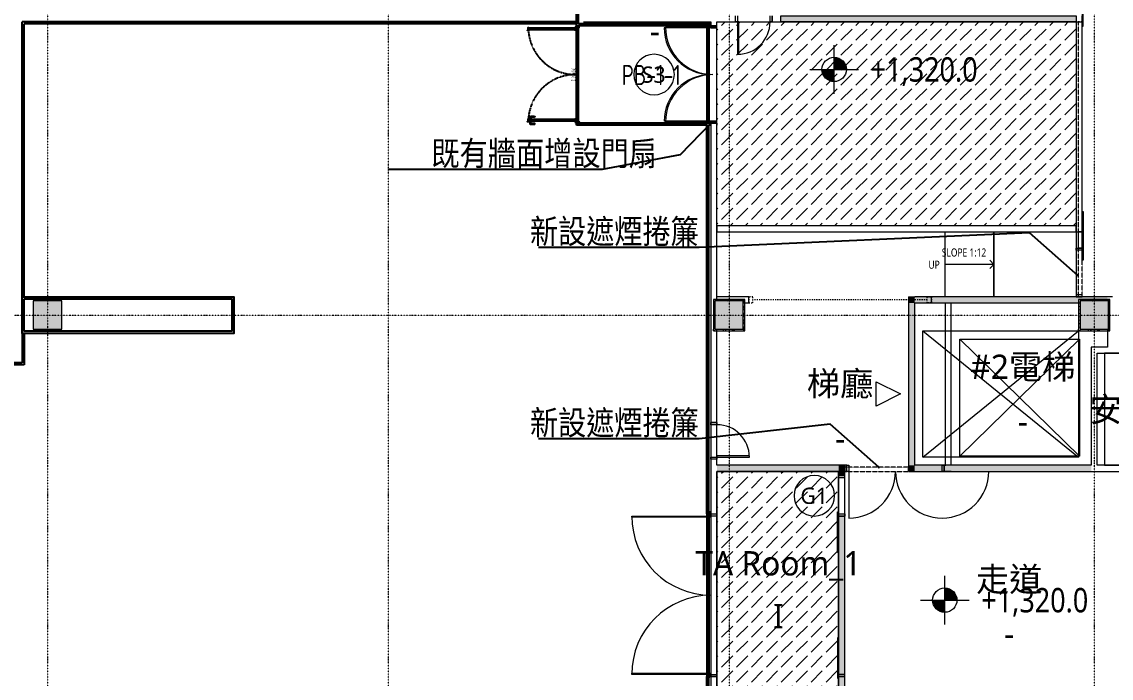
# Model space of a CAD drawing. Extents: x -32000 to 290600, y -29000 to 131250.
# Drawn here: x 226167 to 253018, y 21055 to 37225 of the extents above; entities that cross this region are included whole.
import ezdxf
from ezdxf.enums import TextEntityAlignment as Align

# ---------------------------------------------------------------- set-up
doc = ezdxf.new("R2010")
doc.units = 0
doc.header["$LTSCALE"] = 10
for name, pattern in [('H12PL3$0$JJP_三點線', [0.9, 0.3, -0.15, 0, -0.15, 0, -0.15, 0, -0.15]), ('H12PL3$0$TAI_虛線', [5.644, 2.822, -2.822]), ('XFDP30$0$HIDDEN', [0.3, 0.2, -0.1]), ('XFDP30$0$HIDDEN2', [0.1875, 0.125, -0.0625]), ('XFM7P30ICA$0$H12PL3$0$HIDDEN', [0.4, 0.3, -0.1]), ('XFM7P30ICA$0$H12PL3$0$JJP_三點線', [0.9, 0.3, -0.15, 0, -0.15, 0, -0.15, 0, -0.15]), ('XFM7P30ICA$0$XFDP30$0$HIDDEN', [0.3, 0.2, -0.1]), ('XFM7P30ICA$0$XFDP30$0$HIDDEN2', [0.1875, 0.125, -0.0625])]:
    doc.linetypes.add(name, pattern=pattern)
for name, color, linetype in [('H12PL3$0$A-OBJE-2D', 252, 'Continuous'), ('H12PL3$0$A-TEXT', 252, 'Continuous'), ('H12PL3$0$A-WALL-IN', 252, 'Continuous'), ('H12PL3$0$A-WALL-IN.200K', 252, 'Continuous'), ('H12PL3$0$A-ZONE', 252, 'Continuous'), ('H12PL3$0$A-ZONE.200K', 252, 'Continuous'), ('H12PL3$0$Door', 252, 'Continuous'), ('H12PL3$0$Hattch', 252, 'Continuous'), ('H12PL3$0$S-COL', 252, 'Continuous'), ('H12PL3$0$S-GRID', 252, 'Continuous'), ('H12PL3$0$S-SLAB-SHOW', 252, 'Continuous'), ('XFDP30$0$A-CR-TXT', 2, 'Continuous'), ('XFDP30$0$A-Door (8K)', 2, 'Continuous'), ('XFDP30$0$A-W-P1S (8K)', 2, 'Continuous'), ('XFDP30$0$A-W-P2D (50K)', 2, 'Continuous'), ('XFDP30$0$A-W-P2D (8K)', 2, 'Continuous'), ('XFDP30$0$A-W-P2D (8K於 50K時拆除)', 2, 'Continuous'), ('XFM7P30ICA$0$H12PL3$0$A-OBJE-2D', 252, 'Continuous'), ('XFM7P30ICA$0$H12PL3$0$A-TEXT-修改說明', 252, 'Continuous'), ('XFM7P30ICA$0$H12PL3$0$A-WALL-IN', 252, 'Continuous'), ('XFM7P30ICA$0$H12PL3$0$D label', 252, 'Continuous'), ('XFM7P30ICA$0$H12PL3$0$Door', 252, 'Continuous'), ('XFM7P30ICA$0$H12PL3$0$Hattch', 252, 'Continuous'), ('XFM7P30ICA$0$H12PL3$0$S-COL', 252, 'Continuous'), ('XFM7P30ICA$0$H12PL3$0$S-GRID', 252, 'Continuous'), ('XFM7P30ICA$0$H12PL3$0$S-SLAB-SHOW', 252, 'Continuous'), ('XFM7P30ICA$0$XFDP30$0$A-CR-TXT', 2, 'Continuous'), ('XFM7P30ICA$0$XFDP30$0$A-Door (8K)', 2, 'Continuous'), ('XFM7P30ICA$0$XFDP30$0$A-W-P1S (8K)', 2, 'Continuous'), ('XFM7P30ICA$0$XFDP30$0$A-W-P2D (8K)', 2, 'Continuous')]:
    doc.layers.add(name, color=color, linetype=linetype)
doc.styles.add('H12PL3$0$Standard', font='', dxfattribs={"width": 0.8})
doc.styles.add('XFDP30$0$AA-TXT', font='isocp.shx', dxfattribs={"width": 0.8, "bigfont": 'china.shx'})
doc.styles.add('XFM7P30ICA$0$H12PL3$0$dim-txt', font='isocp.shx', dxfattribs={"width": 0.7, "bigfont": 'chineset.shx'})
doc.styles.add('XFM7P30ICA$0$H12PL3$0$Standard', font='isocp.shx', dxfattribs={"bigfont": 'chineset.shx'})
doc.styles.add('XFM7P30ICA$0$XFDP30$0$AA-TXT', font='isocp.shx', dxfattribs={"width": 0.8, "bigfont": 'china.shx'})
doc.styles.get('H12PL3$0$Standard').set_extended_font_data('Microsoft JhengHei')
doc.dimstyles.new('XFM7P30ICA$0$H12PL3$0$ARCH-dim-200MM', dxfattribs={"dimscale": 200, "dimtxt": 0.3, "dimasz": 0.1, "dimexe": 0.1, "dimexo": 0.1, "dimgap": 0.05, "dimtad": 1, "dimdec": 0, "dimlfac": 10, "dimrnd": 0.5, "dimdsep": 46, "dimtxsty": 'XFM7P30ICA$0$H12PL3$0$dim-txt', "dimblk": 'XFM7P30ICA$0$H12PL3$0$_Dot', "dimcen": 2, "dimclrd": 256, "dimclre": 256, "dimclrt": 256, "dimadec": 0, "dimazin": 0, "dimtfac": 1, "dimtix": 1, "dimtmove": 2, "dimatfit": 3, "dimldrblk": 'XFM7P30ICA$0$H12PL3$0$_OBLIQUE', "dimfxl": 1, "dimtvp": 1, "dimtolj": 1, "dimarcsym": 0})
pattern_1 = [(45, (0, 0), (-367.6955, 367.6955), [390, -130]), (45, (1e-13, 367.7), (-367.6955, 367.6955), [390, -130])]

# ---------------------------------------------------------------- blocks, each defined once
blk = doc.blocks.new('XFDP30$0$Door-D240')
for p, q in [((10, 119), (10.8, 119)), ((10, 114.1), (10, 119)), ((10.8, 114.1), (10, 114.1)), ((10.8, 119), (10.8, 114.1)), ((10.8, 117.7), (14.8, 117.7)), ((14.8, 115.5), (10.8, 115.5)), ((14.8, 117.7), (16.2, 117.6))]:
    blk.add_line(p, q)
for points in [[(4.2, 117.7), (0.2, 117.7), (-1.2, 117.6, 0.327495), (-2, 116.9, 0.089847), (-2.2, 106.2, 1.144881), (-0.3, 106.6, -0.137079), (-0.3, 114.9, -0.349357), (0.2, 115.5), (4.2, 115.5)], [(4.1, 121.6), (4.1, 123.4), (4.1, 121.6), (10.7, 121.6), (10.7, 121.5), (10.3, 121.5), (10.3, 120.4, -0.414214), (10.2, 120.3), (10, 120.3), (10, 120.4), (10.1, 120.4), (10.1, 121.4), (10, 121.4), (10, 5.5), (10.1, 5.5), (10.1, 6.5), (10, 6.5), (10, 6.6), (10.2, 6.6, -0.414214), (10.3, 6.5), (10.3, 5.4, -0.414214), (10.2, 5.3), (4.8, 5.3, -0.414214), (4.7, 5.4), (4.7, 6.5, -0.414214), (4.8, 6.6), (5, 6.6), (5, 6.5), (4.9, 6.5), (4.9, 5.5), (5, 5.5), (5, 121.4), (4.9, 121.4), (4.9, 120.4), (5, 120.4), (5, 120.3), (4.8, 120.3, -0.414214), (4.7, 120.4), (4.7, 121.4), (3.9, 121.4, -0.414214), (3.9, 121.4), (3.9, 123.6, -0.414214), (3.9, 123.7), (4.7, 123.7), (4.7, 123.4), (4.1, 123.4)], [(229.1, 121.6), (229.1, 123.4), (229.1, 121.6), (235.7, 121.6), (235.7, 121.5), (235.3, 121.5), (235.3, 120.4, -0.414214), (235.2, 120.3), (235, 120.3), (235, 120.4), (235.1, 120.4), (235.1, 121.4), (235, 121.4), (235, 5.5), (235.1, 5.5), (235.1, 6.5), (235, 6.5), (235, 6.6), (235.2, 6.6, -0.414214), (235.3, 6.5), (235.3, 5.4, -0.414214), (235.2, 5.3), (229.8, 5.3, -0.414214), (229.7, 5.4), (229.7, 6.5, -0.414214), (229.8, 6.6), (230, 6.6), (230, 6.5), (229.9, 6.5), (229.9, 5.5), (230, 5.5), (230, 121.4), (229.9, 121.4), (229.9, 120.4), (230, 120.4), (230, 120.3), (229.8, 120.3, -0.414214), (229.7, 120.4), (229.7, 121.4), (228.9, 121.4, -0.414214), (228.9, 121.4), (228.9, 123.6, -0.414214), (228.9, 123.7), (229.7, 123.7), (229.7, 123.4), (229.1, 123.4)], [(4.7, -2.1, 0.306748), (4.5, -1.7), (4.1, -1.7, 0.306748), (3.9, -2.1), (4, -2.1, -0.414214), (4.1, -2.2), (4.1, -2.2), (4, -2.2), (4, -2.9), (4.6, -2.9), (4.6, -2.2), (4.5, -2.2), (4.5, -2.2, -0.414214), (4.6, -2.1), (4.7, -2.1), (4.8, -2.1, -0.414214), (5, -2.3), (5, -2.9, -0.320245), (4.7, -3.4), (3, -4), (0.6, -4, -0.414214), (0, -3.4), (0, 3.4, -0.414214), (0.6, 4), (3, 4), (3, 0), (3, -1.4, 0.414214), (3.7, -2.1), (3.9, -2.1)], [(235.3, -2.1, -0.306748), (235.5, -1.7), (235.9, -1.7, -0.306748), (236.1, -2.1), (236, -2.1, 0.414214), (235.9, -2.2), (235.9, -2.2), (236, -2.2), (236, -2.9), (235.4, -2.9), (235.4, -2.2), (235.5, -2.2), (235.5, -2.2, 0.414214), (235.4, -2.1), (235.3, -2.1), (235.2, -2.1, 0.414214), (235, -2.3), (235, -2.9, 0.320245), (235.3, -3.4), (237, -4), (239.4, -4, 0.414214), (240, -3.4), (240, 3.4, 0.414214), (239.4, 4), (237, 4), (237, 0), (237, -1.4, -0.414214), (236.3, -2.1), (236.1, -2.1)]]:
    blk.add_lwpolyline(points, format="xyb")
blk.add_lwpolyline([(5, 114.1), (5, 119), (4.2, 119), (4.2, 114.1)], close=True)
at = {"ltscale": 500}
for points in [[(3.3, 0.1), (3.3, 4.6), (3, 4.6), (3, 0.1)], [(8.5, 5.3), (4, 5.3), (4, 5.5), (8.5, 5.5)], [(231.5, 5.3), (236, 5.3), (236, 5.5), (231.5, 5.5)], [(236.7, 0.1), (236.7, 4.6), (237, 4.6), (237, 0.1)]]:
    blk.add_lwpolyline(points, close=True, dxfattribs=at)
at = {"linetype": 'XFDP30$0$HIDDEN', "ltscale": 0.1}
for centre, start, end in [((3.5, 5.1), 0, 85.9993), ((236.5, 5.1), 94.0007, 180)]:
    blk.add_arc(centre, 116.5, start, end, dxfattribs=at)
at = {"extrusion": (0, 0, -1)}
for centre, major_axis, start_param, end_param in [((14.7, 114.9), (0.417, 0.417), -0.669314, 0.675093), ((0.4, 110.8), (10.9, 10.9), 0.51383, 1.058752), ((16.1, 116.7), (-0.624, 0.624), 0.866962, 2.13291), ((-12.5, 110.9), (21.3, 21.3), 0.585307, 0.943734), ((16.2, 106.3), (0.707, 0.707), 0.872811, 4.284184)]:
    blk.add_ellipse(centre, major_axis=major_axis, ratio=1, start_param=start_param, end_param=end_param, dxfattribs=at)
at = {"ltscale": 500, "extrusion": (0, 0, -1)}
blk.add_ellipse((3.5, 5.1), major_axis=(0.495, 0.495), ratio=1, start_param=3.926991, end_param=10.210176, dxfattribs=at)
at = {"ltscale": 500}
blk.add_ellipse((236.5, 5.1), major_axis=(-0.495, 0.495), ratio=1, start_param=3.926991, end_param=10.210176, dxfattribs=at)
at = {"color": 9, "style": 'XFDP30$0$AA-TXT', "width": 0.45}
blk.add_attdef('240X240', text='', height=10, dxfattribs=at).set_placement((120, 10.1), align=Align.MIDDLE_CENTER)
blk = doc.blocks.new('XFDP30')
at = {"layer": 'XFDP30$0$A-W-P1S (8K)'}
for p, q in [((239840, 37125), (239840, 38400)), ((239890, 37175), (239890, 38400)), ((243150, 37125), (239840, 37125)), ((243150, 37175), (239890, 37175)), ((243051, 25100), (243051, 34725)), ((243150, 34725), (243051, 34725)), ((243101, 25100), (243101, 34675)), ((243150, 34675), (243101, 34675)), ((243150, 25100), (243051, 25100)), ((243150, 21100), (243051, 21100)), ((243051, 13125), (243051, 21100)), ((243101, 13125), (243101, 21100))]:
    blk.add_line(p, q, dxfattribs=at)
at = {"layer": 'XFDP30$0$A-W-P1S (8K)', "linetype": 'XFDP30$0$HIDDEN2'}
for p, q in [((243051, 37125), (243051, 34725)), ((243101, 37125), (243101, 34725)), ((243051, 25100), (243051, 21100)), ((243101, 25100), (243101, 21100))]:
    blk.add_line(p, q, dxfattribs=at)
at = {"layer": 'XFDP30$0$A-W-P1S (8K)'}
for points in [[(226175, 30450), (231390, 30450), (231390, 29550), (226175, 29550)], [(226225, 30400), (231340, 30400), (231340, 29600), (226225, 29600)]]:
    blk.add_lwpolyline(points, close=True, dxfattribs=at)
at = {"layer": 'XFDP30$0$A-W-P2D (50K)'}
for p, q in [((239841, 34675), (239841, 37125)), ((239891, 34725), (239891, 37125)), ((243051, 34675), (239841, 34675)), ((243051, 34725), (239891, 34725))]:
    blk.add_line(p, q, dxfattribs=at)
at = {"layer": 'XFDP30$0$A-W-P2D (8K)'}
for p, q in [((239841, 34675), (239841, 37125)), ((239891, 34725), (239891, 37125)), ((243051, 34675), (239841, 34675)), ((243051, 34725), (239891, 34725))]:
    blk.add_line(p, q, dxfattribs=at)
at = {"layer": 'XFDP30$0$A-W-P2D (8K於 50K時拆除)'}
for p, q in [((239840, 37225), (226175, 37225)), ((226175, 30450), (226175, 37225)), ((239840, 37175), (226225, 37175)), ((226225, 30450), (226225, 37175)), ((226175, 29550), (226175, 28825)), ((226225, 29550), (226225, 28775)), ((226175, 28825), (205775, 28825, 0)), ((226225, 28775), (205825, 28775, 0))]:
    blk.add_line(p, q, dxfattribs=at)
at = {"layer": 'XFDP30$0$A-Door (8K)', "xscale": 10, "yscale": 10, "zscale": 10, "rotation": 90}
blk.add_blockref('XFDP30$0$Door-D240', (239866, 34725), dxfattribs=at).add_auto_attribs({'240X240': 'D_240x240'})
at = {"layer": 'XFDP30$0$A-CR-TXT', "style": 'XFDP30$0$AA-TXT', "width": 0.8}
blk.add_text('PB-1-1', height=500, dxfattribs=at).set_placement((241681, 35914), align=Align.MIDDLE)
blk = doc.blocks.new('H12PL3')
at = {"layer": 'H12PL3$0$Hattch', "linetype": 'Continuous', "lineweight": 0}
blk.add_hatch(color=256, dxfattribs=at).paths.add_polyline_path([(244875, 37375), (252150, 37375), (252150, 37225), (244875, 37225)])
h = blk.add_hatch(dxfattribs=at)
h.set_pattern_fill('虛線_0001', color=256, scale=10, style=0, pattern_type=2)
h.set_pattern_definition(pattern_1)
h.paths.add_polyline_path([(252150, 32200), (243300, 32200), (243300, 37225), (252150, 37225)])
h = blk.add_hatch(dxfattribs=at)
h.set_pattern_fill('虛線_0001', color=256, scale=10, style=0, pattern_type=2)
h.set_pattern_definition(pattern_1)
h.paths.add_polyline_path([(246300, 26150), (243300, 26150), (243300, 20050), (246300, 20050)])
at = {"layer": 'H12PL3$0$A-OBJE-2D', "lineweight": 0}
for p, q in [((250125, 31250), (250025, 31350)), ((250125, 31250), (250025, 31150)), ((249290, 26525), (252240, 29410)), ((249290, 29410), (252240, 26525)), ((249290, 26525), (249290, 29410)), ((249290, 29410), (252240, 29410)), ((252240, 29410), (252240, 26525)), ((252240, 26525), (249290, 26525))]:
    blk.add_line(p, q, dxfattribs=at)
for points in [[(248925, 30450), (248925, 32050), (250125, 32050), (250125, 30450)], [(250125, 32050), (252150, 32050), (252150, 30450), (250125, 30450)]]:
    blk.add_lwpolyline(points, close=True, dxfattribs=at)
at = {"layer": 'H12PL3$0$A-OBJE-2D', "lineweight": 0, "flags": 128}
blk.add_lwpolyline([(250125, 31250), (248925, 31250)], dxfattribs=at)
at = {"layer": 'H12PL3$0$A-WALL-IN', "lineweight": 0}
for p, q in [((243760, 37225), (243760, 37375)), ((244660, 37225), (244660, 37375)), ((243150, 37125), (243150, 37168)), ((243300, 37125), (243150, 37125)), ((243300, 37125), (243300, 37168)), ((243150, 34725), (243150, 34682)), ((243300, 34725), (243150, 34725)), ((243300, 34725), (243300, 34682)), ((252300, 31650), (252200, 31650)), ((244085, 30300), (244085, 30450)), ((248585, 30300), (248585, 30450)), ((252300, 30450), (252200, 30450)), ((243300, 27350), (243150, 27350)), ((243300, 26450), (243150, 26450)), ((246500, 26300), (246457, 26300)), ((246500, 26150), (246457, 26150)), ((246500, 26150), (246500, 26300)), ((248900, 26300), (248943, 26300)), ((248900, 26150), (248900, 26300)), ((248900, 26150), (248943, 26150)), ((243150, 25100), (243300, 25100)), ((243150, 21100), (243300, 21100))]:
    blk.add_line(p, q, dxfattribs=at)
at = {"layer": 'H12PL3$0$A-WALL-IN', "lineweight": 0, "flags": 128}
for points in [[(252300, 37375), (252300, 37225)], [(240090, 37225), (243150, 37225)], [(243150, 37225), (243150, 37125)], [(243300, 37125), (243300, 37225)], [(243300, 37225), (243760, 37225)], [(244660, 37225), (252150, 37225)], [(252150, 37225), (252150, 32050)], [(252300, 32050), (252300, 37225)], [(243150, 34725), (243150, 27350)], [(243300, 30450), (243300, 34725)], [(252150, 32050), (252300, 32050)], [(252300, 32050), (252200, 32050)], [(252200, 32050), (252200, 31650)], [(252300, 31650), (252300, 32050)], [(243215, 30385), (243215, 30350)], [(243950, 30385), (243215, 30385)], [(243215, 30350), (243215, 29650)], [(244085, 30450), (243300, 30450)], [(243985, 30385), (243950, 30385)], [(243985, 29650), (243985, 30385)], [(252925, 30450), (248585, 30450)], [(252215, 30385), (252215, 30350)], [(252950, 30385), (252215, 30385)], [(252215, 30350), (252215, 29650)], [(253050, 30450), (252925, 30450)], [(252985, 30385), (252950, 30385)], [(252985, 29650), (252985, 30385)], [(243950, 30300), (244085, 30300)], [(248585, 30300), (248925, 30300)], [(248925, 30300), (248925, 26300)], [(249075, 30300), (252250, 30300)], [(249075, 26300), (249075, 30300)], [(243215, 29615), (243215, 29650)], [(243215, 29615), (243985, 29615)], [(243300, 27350), (243300, 29650)], [(243985, 29615), (243985, 29650)], [(252215, 29615), (252215, 29650)], [(252215, 29615), (252985, 29615)], [(252925, 29650), (252925, 29210)], [(252985, 29615), (252985, 29650)], [(252525, 29210), (252525, 29060)], [(252925, 29210), (252525, 29210)], [(252525, 29060), (252525, 26300)], [(252675, 26300), (252675, 29060)], [(252675, 29060), (253175, 29060)], [(243150, 26450), (243150, 25100)], [(243300, 26300), (243300, 26450)], [(246500, 26300), (243300, 26300)], [(243300, 26150), (246500, 26150)], [(243300, 25100), (243300, 26150)], [(248925, 26300), (248900, 26300)], [(248900, 26150), (248925, 26150)], [(249075, 26150), (248925, 26150)], [(252525, 26300), (249075, 26300)], [(249075, 26150), (252525, 26150)], [(252525, 26150), (253175, 26150)], [(253175, 26300), (252675, 26300)], [(243150, 21100), (243150, 14600)], [(243300, 20050), (243300, 21100)]]:
    blk.add_lwpolyline(points, dxfattribs=at)
at = {"layer": 'H12PL3$0$A-WALL-IN.200K', "lineweight": 0}
blk.add_line((246300, 21150), (246450, 21150), dxfattribs=at)
at = {"layer": 'H12PL3$0$A-WALL-IN.200K', "lineweight": 0, "flags": 128}
for points in [[(252150, 32200), (243300, 32200)], [(243300, 32200), (243300, 32050)], [(243300, 32050), (252150, 32050)], [(252150, 32050), (252150, 32200)], [(246450, 26150), (246300, 26150)], [(246300, 26150), (246300, 21150)], [(246450, 21150), (246450, 26150)]]:
    blk.add_lwpolyline(points, dxfattribs=at)
at = {"layer": 'H12PL3$0$Door', "lineweight": 0}
for p, q in [((252300, 38315), (252300, 37115)), ((252330, 37115), (252330, 38315)), ((243760, 37225), (243760, 37375)), ((243810, 37375), (243810, 37225)), ((244610, 37225), (244610, 37375)), ((244660, 37375), (244660, 37225)), ((243150, 37075), (242000, 37075)), ((243150, 37125), (243150, 37168)), ((243150, 37125), (243150, 37168)), ((243150, 37125), (243150, 37075)), ((243300, 37125), (243150, 37125)), ((243300, 37125), (243150, 37125)), ((243300, 37125), (243150, 37125)), ((243150, 37075), (243300, 37075)), ((243300, 37125), (243300, 37168)), ((243300, 37125), (243300, 37168)), ((243300, 37075), (243300, 37125)), ((243810, 37225), (243760, 37225)), ((243810, 37225), (243810, 36425)), ((243840, 37225), (243810, 37225)), ((243840, 36425), (243840, 37225)), ((244660, 37225), (244610, 37225)), ((252300, 37115), (252330, 37115)), ((243810, 36425), (243840, 36425)), ((243150, 34775), (242000, 34775)), ((243300, 34775), (243150, 34775)), ((243150, 34775), (243150, 34725)), ((243150, 34725), (243300, 34725)), ((243300, 34725), (243150, 34725)), ((243300, 34725), (243150, 34725)), ((243150, 34725), (243150, 34682)), ((243150, 34725), (243150, 34682)), ((243300, 34725), (243300, 34775)), ((243300, 34725), (243300, 34682)), ((243300, 34725), (243300, 34682)), ((252300, 31350), (252300, 32550)), ((252300, 32550), (252330, 32550)), ((252330, 32550), (252330, 31350)), ((252150, 31600), (252150, 31650)), ((252150, 31650), (252300, 31650)), ((252300, 31600), (252150, 31600)), ((252300, 31650), (252300, 31600)), ((252330, 31350), (252300, 31350)), ((252300, 30500), (252150, 30500)), ((252150, 30500), (252150, 30450)), ((252150, 30450), (252300, 30450)), ((252300, 30450), (252300, 30500)), ((243150, 27300), (243150, 27350)), ((243150, 27350), (243300, 27350)), ((243300, 27300), (243150, 27300)), ((243300, 27350), (243300, 27300)), ((243150, 26450), (243150, 26500)), ((243150, 26500), (243300, 26500)), ((243300, 26450), (243150, 26450)), ((244100, 26530), (243300, 26530)), ((243300, 26530), (243300, 26500)), ((243300, 26500), (244100, 26500)), ((243300, 26500), (243300, 26450)), ((244100, 26500), (244100, 26530)), ((246500, 26300), (246457, 26300)), ((246500, 26300), (246457, 26300)), ((246500, 26150), (246457, 26150)), ((246500, 26150), (246457, 26150)), ((246500, 26300), (246550, 26300)), ((246500, 26150), (246500, 26300)), ((246500, 26150), (246500, 26300)), ((246500, 26150), (246500, 26300)), ((246550, 26150), (246500, 26150)), ((246550, 26300), (246550, 26150)), ((246550, 26150), (246550, 25000)), ((248850, 26150), (248850, 26300)), ((248850, 26300), (248900, 26300)), ((248900, 26150), (248850, 26150)), ((248850, 26150), (250000, 26150)), ((248900, 26300), (248900, 26150)), ((248900, 26150), (248900, 26300)), ((248900, 26150), (248900, 26300)), ((248900, 26300), (248943, 26300)), ((248900, 26300), (248943, 26300)), ((248900, 26150), (248943, 26150)), ((248900, 26150), (248943, 26150)), ((241200, 25020), (241200, 25050)), ((241200, 25050), (243150, 25050)), ((243150, 25020), (241200, 25020)), ((243150, 25050), (243150, 25100)), ((243150, 25100), (243300, 25100)), ((243150, 25050), (243150, 25020)), ((243300, 25050), (243150, 25050)), ((243300, 25100), (243300, 25050)), ((246300, 22050), (246270, 22050)), ((246270, 22050), (246270, 21050)), ((246300, 21050), (246300, 22050)), ((241200, 21150), (241200, 21180)), ((241200, 21180), (243150, 21180)), ((243150, 21150), (241200, 21150)), ((243150, 21180), (243150, 21150)), ((243150, 21100), (243150, 21150)), ((243150, 21150), (243300, 21150)), ((243300, 21100), (243150, 21100)), ((243300, 21150), (243300, 21100)), ((246300, 21150), (246300, 21100)), ((246450, 21150), (246300, 21150)), ((246300, 21100), (246450, 21100)), ((246450, 21100), (246450, 21150))]:
    blk.add_line(p, q, dxfattribs=at)
at = {"layer": 'H12PL3$0$Door', "linetype": 'H12PL3$0$TAI_虛線', "lineweight": 0}
for p, q in [((244185, 30450), (244085, 30450)), ((244085, 30450), (244085, 30300)), ((244185, 30300), (244185, 30450)), ((248485, 30375), (244185, 30375)), ((248485, 30300), (248485, 30450)), ((248485, 30450), (248585, 30450)), ((248585, 30450), (248585, 30300)), ((244085, 30300), (244185, 30300)), ((248585, 30300), (248485, 30300))]:
    blk.add_line(p, q, dxfattribs=at)
at = {"layer": 'H12PL3$0$Door', "lineweight": 0}
for centre, radius, start, end in [((243150, 37075), 1150, 180, 270), ((243810, 37225), 800, 270, 0), ((243150, 34775), 1150, 90, 180), ((243300, 26500), 800, 0, 90), ((246550, 26150), 1150, 270, 0), ((248850, 26150), 1150, 180, 0), ((243150, 25050), 1950, 180, 270), ((243150, 21150), 1950, 90, 180)]:
    blk.add_arc(centre, radius, start, end, dxfattribs=at)
at = {"layer": 'H12PL3$0$Hattch', "lineweight": 0, "flags": 128}
for points in [[(244875, 37375), (252150, 37375), (252150, 37225), (244875, 37225)], [(252150, 32200), (243300, 32200), (243300, 37225), (252150, 37225)], [(246300, 26150), (243300, 26150), (243300, 20050), (246300, 20050)]]:
    blk.add_lwpolyline(points, close=True, dxfattribs=at)
at = {"layer": 'H12PL3$0$S-COL', "lineweight": 0, "flags": 128}
for points in [[(226450, 29650), (227150, 29650), (227150, 30350), (226450, 30350)], [(243250, 29650), (243950, 29650), (243950, 30350), (243250, 30350)], [(252250, 29650), (252950, 29650), (252950, 30350), (252250, 30350)]]:
    blk.add_lwpolyline(points, close=True, dxfattribs=at)
at = {"layer": 'H12PL3$0$S-GRID', "linetype": 'H12PL3$0$JJP_三點線', "lineweight": 0}
for p, q in [((226800, 128250), (226800, -28000)), ((235200, 128250), (235200, -28000)), ((243600, 128250), (243600, -28000)), ((252600, 128250), (252600, -28000)), ((-29000, 30000), (289600, 30000))]:
    blk.add_line(p, q, dxfattribs=at)
at = {"layer": 'H12PL3$0$S-SLAB-SHOW', "lineweight": 0, "flags": 128}
blk.add_lwpolyline([(252850, 29060), (252850, 26300), (255365, 26300), (255365, 27580), (255265, 27580), (255265, 27780), (255625, 27780), (255625, 29060)], close=True, dxfattribs=at)
blk.add_lwpolyline([(252850, 29060), (252850, 26300), (255365, 26300), (255365, 27580), (255265, 27580), (255265, 27780), (255625, 27780), (255625, 29060)], close=True, dxfattribs=at)
blk.add_blockref('XFDP30', (0, 0))
at = {"layer": 'H12PL3$0$A-TEXT', "linetype": 'Continuous', "lineweight": 0, "char_height": 200, "attachment_point": 1, "style": 'H12PL3$0$Standard'}
for s, insert in [('\\A1;SLOPE 1:12', (248841.75, 31642.57)), ('\\A1;UP', (248512.78, 31341.89))]:
    blk.add_mtext(s, dxfattribs=dict(at, insert=insert))
at = {"layer": 'H12PL3$0$A-ZONE', "style": 'H12PL3$0$Standard'}
for s, p in [('-', (241770, 37302.03)), ('#2電梯', (250839, 29024.9)), ('梯廳', (246335, 28611.96)), ('安全梯B', (253953.73, 27976.87)), ('-', (250839, 27684.53)), ('-', (246335, 27268.55)), ('走道', (250503.95, 23792.6)), ('-', (250503.95, 22450.71))]:
    blk.add_text(s, height=600, dxfattribs=at).set_placement(p, align=Align.TOP_CENTER)
at = {"layer": 'H12PL3$0$A-ZONE.200K', "style": 'H12PL3$0$Standard'}
for s, p in [('TA Room_1', (244814.43, 24185.22)), ('I', (244814.43, 22885.89))]:
    blk.add_text(s, height=600, dxfattribs=at).set_placement(p, align=Align.TOP_CENTER)
blk = doc.blocks.new('XFM7P30ICA$0$XFDP30$0$Door-D240')
for p, q in [((10, 119), (10.8, 119)), ((10, 114.1), (10, 119)), ((10.8, 114.1), (10, 114.1)), ((10.8, 119), (10.8, 114.1)), ((10.8, 117.7), (14.8, 117.7)), ((14.8, 115.5), (10.8, 115.5)), ((14.8, 117.7), (16.2, 117.6))]:
    blk.add_line(p, q)
for points in [[(4.2, 117.7), (0.2, 117.7), (-1.2, 117.6, 0.327495), (-2, 116.9, 0.089847), (-2.2, 106.2, 1.144881), (-0.3, 106.6, -0.137079), (-0.3, 114.9, -0.349357), (0.2, 115.5), (4.2, 115.5)], [(4.1, 121.6), (4.1, 123.4), (4.1, 121.6), (10.7, 121.6), (10.7, 121.5), (10.3, 121.5), (10.3, 120.4, -0.414214), (10.2, 120.3), (10, 120.3), (10, 120.4), (10.1, 120.4), (10.1, 121.4), (10, 121.4), (10, 5.5), (10.1, 5.5), (10.1, 6.5), (10, 6.5), (10, 6.6), (10.2, 6.6, -0.414214), (10.3, 6.5), (10.3, 5.4, -0.414214), (10.2, 5.3), (4.8, 5.3, -0.414214), (4.7, 5.4), (4.7, 6.5, -0.414214), (4.8, 6.6), (5, 6.6), (5, 6.5), (4.9, 6.5), (4.9, 5.5), (5, 5.5), (5, 121.4), (4.9, 121.4), (4.9, 120.4), (5, 120.4), (5, 120.3), (4.8, 120.3, -0.414214), (4.7, 120.4), (4.7, 121.4), (3.9, 121.4, -0.414214), (3.9, 121.4), (3.9, 123.6, -0.414214), (3.9, 123.7), (4.7, 123.7), (4.7, 123.4), (4.1, 123.4)], [(229.1, 121.6), (229.1, 123.4), (229.1, 121.6), (235.7, 121.6), (235.7, 121.5), (235.3, 121.5), (235.3, 120.4, -0.414214), (235.2, 120.3), (235, 120.3), (235, 120.4), (235.1, 120.4), (235.1, 121.4), (235, 121.4), (235, 5.5), (235.1, 5.5), (235.1, 6.5), (235, 6.5), (235, 6.6), (235.2, 6.6, -0.414214), (235.3, 6.5), (235.3, 5.4, -0.414214), (235.2, 5.3), (229.8, 5.3, -0.414214), (229.7, 5.4), (229.7, 6.5, -0.414214), (229.8, 6.6), (230, 6.6), (230, 6.5), (229.9, 6.5), (229.9, 5.5), (230, 5.5), (230, 121.4), (229.9, 121.4), (229.9, 120.4), (230, 120.4), (230, 120.3), (229.8, 120.3, -0.414214), (229.7, 120.4), (229.7, 121.4), (228.9, 121.4, -0.414214), (228.9, 121.4), (228.9, 123.6, -0.414214), (228.9, 123.7), (229.7, 123.7), (229.7, 123.4), (229.1, 123.4)], [(4.7, -2.1, 0.306748), (4.5, -1.7), (4.1, -1.7, 0.306748), (3.9, -2.1), (4, -2.1, -0.414214), (4.1, -2.2), (4.1, -2.2), (4, -2.2), (4, -2.9), (4.6, -2.9), (4.6, -2.2), (4.5, -2.2), (4.5, -2.2, -0.414214), (4.6, -2.1), (4.7, -2.1), (4.8, -2.1, -0.414214), (5, -2.3), (5, -2.9, -0.320245), (4.7, -3.4), (3, -4), (0.6, -4, -0.414214), (0, -3.4), (0, 3.4, -0.414214), (0.6, 4), (3, 4), (3, 0), (3, -1.4, 0.414214), (3.7, -2.1), (3.9, -2.1)], [(235.3, -2.1, -0.306748), (235.5, -1.7), (235.9, -1.7, -0.306748), (236.1, -2.1), (236, -2.1, 0.414214), (235.9, -2.2), (235.9, -2.2), (236, -2.2), (236, -2.9), (235.4, -2.9), (235.4, -2.2), (235.5, -2.2), (235.5, -2.2, 0.414214), (235.4, -2.1), (235.3, -2.1), (235.2, -2.1, 0.414214), (235, -2.3), (235, -2.9, 0.320245), (235.3, -3.4), (237, -4), (239.4, -4, 0.414214), (240, -3.4), (240, 3.4, 0.414214), (239.4, 4), (237, 4), (237, 0), (237, -1.4, -0.414214), (236.3, -2.1), (236.1, -2.1)]]:
    blk.add_lwpolyline(points, format="xyb")
blk.add_lwpolyline([(5, 114.1), (5, 119), (4.2, 119), (4.2, 114.1)], close=True)
at = {"ltscale": 500}
for points in [[(3.3, 0.1), (3.3, 4.6), (3, 4.6), (3, 0.1)], [(8.5, 5.3), (4, 5.3), (4, 5.5), (8.5, 5.5)], [(231.5, 5.3), (236, 5.3), (236, 5.5), (231.5, 5.5)], [(236.7, 0.1), (236.7, 4.6), (237, 4.6), (237, 0.1)]]:
    blk.add_lwpolyline(points, close=True, dxfattribs=at)
at = {"linetype": 'XFM7P30ICA$0$XFDP30$0$HIDDEN', "ltscale": 0.1}
for centre, start, end in [((3.5, 5.1), 0, 85.9993), ((236.5, 5.1), 94.0007, 180)]:
    blk.add_arc(centre, 116.5, start, end, dxfattribs=at)
at = {"extrusion": (0, 0, -1)}
for centre, major_axis, start_param, end_param in [((14.7, 114.9), (0.417, 0.417), -0.669314, 0.675093), ((0.4, 110.8), (10.9, 10.9), 0.51383, 1.058752), ((16.1, 116.7), (-0.624, 0.624), 0.866962, 2.13291), ((-12.5, 110.9), (21.3, 21.3), 0.585307, 0.943734), ((16.2, 106.3), (0.707, 0.707), 0.872811, 4.284184)]:
    blk.add_ellipse(centre, major_axis=major_axis, ratio=1, start_param=start_param, end_param=end_param, dxfattribs=at)
at = {"ltscale": 500, "extrusion": (0, 0, -1)}
blk.add_ellipse((3.5, 5.1), major_axis=(0.495, 0.495), ratio=1, start_param=3.926991, end_param=10.210176, dxfattribs=at)
at = {"ltscale": 500}
blk.add_ellipse((236.5, 5.1), major_axis=(-0.495, 0.495), ratio=1, start_param=3.926991, end_param=10.210176, dxfattribs=at)
at = {"color": 9, "style": 'XFM7P30ICA$0$XFDP30$0$AA-TXT', "width": 0.45}
blk.add_attdef('240X240', text='', height=10, dxfattribs=at).set_placement((120, 10.1), align=Align.MIDDLE_CENTER)
blk = doc.blocks.new('XFM7P30ICA$0$XFDP30')
at = {"layer": 'XFM7P30ICA$0$XFDP30$0$A-W-P1S (8K)'}
for p, q in [((239840, 37125), (239840, 38400)), ((239890, 37175), (239890, 38400)), ((243150, 37125), (239840, 37125)), ((239841, 34675), (239841, 37125)), ((243150, 37175), (239890, 37175)), ((239891, 34725), (239891, 37125)), ((243051, 34675), (239841, 34675)), ((243051, 34725), (239891, 34725)), ((243051, 25145), (243051, 34725)), ((243150, 34725), (243051, 34725)), ((243101, 25145), (243101, 34675)), ((243150, 34675), (243101, 34675)), ((243150, 25145), (243051, 25145))]:
    blk.add_line(p, q, dxfattribs=at)
at = {"layer": 'XFM7P30ICA$0$XFDP30$0$A-W-P1S (8K)', "linetype": 'XFM7P30ICA$0$XFDP30$0$HIDDEN2'}
for p, q in [((243051, 37125), (243051, 34725)), ((243101, 37125), (243101, 34725)), ((243051, 25145), (243051, 21055)), ((243101, 25145), (243101, 21055))]:
    blk.add_line(p, q, dxfattribs=at)
at = {"layer": 'XFM7P30ICA$0$XFDP30$0$A-W-P1S (8K)'}
for points in [[(226175, 30450), (231390, 30450), (231390, 29550), (226175, 29550)], [(226225, 30400), (231340, 30400), (231340, 29600), (226225, 29600)]]:
    blk.add_lwpolyline(points, close=True, dxfattribs=at)
at = {"layer": 'XFM7P30ICA$0$XFDP30$0$A-W-P2D (8K)'}
for p, q in [((239840, 37225), (226175, 37225)), ((226175, 30450), (226175, 37225)), ((239840, 37175), (226225, 37175)), ((226225, 30450), (226225, 37175)), ((226175, 29550), (226175, 28825)), ((226225, 29550), (226225, 28775)), ((226175, 28825), (205775, 28825, 0)), ((226225, 28775), (205825, 28775, 0))]:
    blk.add_line(p, q, dxfattribs=at)
at = {"layer": 'XFM7P30ICA$0$XFDP30$0$A-Door (8K)', "xscale": 10, "yscale": 10, "zscale": 10, "rotation": 90}
blk.add_blockref('XFM7P30ICA$0$XFDP30$0$Door-D240', (239866, 34725), dxfattribs=at).add_auto_attribs({'240X240': 'D_240x240'})
at = {"layer": 'XFM7P30ICA$0$XFDP30$0$A-CR-TXT', "style": 'XFM7P30ICA$0$XFDP30$0$AA-TXT', "width": 0.8}
blk.add_text('PB-1-1', height=500, dxfattribs=at).set_placement((241681, 35914), align=Align.MIDDLE)
blk = doc.blocks.new('XFM7P30ICA$0$H12PL3$0$_Dot')
at = {"color": 0, "linetype": 'ByBlock', "lineweight": -2}
blk.add_line((-0.5, 0), (-1, 0), dxfattribs=at)
at = {"color": 0, "linetype": 'ByBlock', "const_width": 0.5}
blk.add_lwpolyline([(-0.25, 0, 1), (0.25, 0, 1)], format="xyb", close=True, dxfattribs=at)
blk = doc.blocks.new('XFM7P30ICA$0$H12PL3$0$_OBLIQUE')
at = {"color": 0, "linetype": 'ByBlock', "lineweight": -2}
blk.add_line((-0.5, -0.5), (0.5, 0.5), dxfattribs=at)
blk = doc.blocks.new('XFM7P30ICA$0$H12PL3')
at = {"layer": 'XFM7P30ICA$0$H12PL3$0$Hattch', "linetype": 'Continuous', "lineweight": 0}
for points in [[(243200, 37125), (243200, 37093), (243300, 37093), (243300, 37125)], [(246189.23, 36051.51), (246489.23, 36051.51), (246466.39, 36166.32), (246401.36, 36263.65), (246304.04, 36328.68), (246189.23, 36351.51)], [(246189.23, 36051.51), (245889.23, 36051.51), (245912.07, 35936.71), (245977.1, 35839.38), (246074.43, 35774.35), (246189.23, 35751.51)], [(243300, 34725), (243300, 34757), (243200, 34757), (243200, 34725)], [(226450, 29650), (227150, 29650), (227150, 30350), (226450, 30350)], [(243250, 29650), (243950, 29650), (243950, 30350), (243250, 30350)], [(248025, 30450), (248175, 30300), (248175, 30450)], [(248025, 30300), (248175, 30300), (248025, 30450)], [(248175, 30450), (248175, 30300), (252250, 30300), (252250, 30350), (252925, 30350), (252925, 30450)], [(252250, 29650), (252950, 29650), (252950, 30350), (252250, 30350)], [(248025, 30300), (248025, 26300), (248175, 26300), (248175, 30300)], [(246300, 26300), (243300, 26300), (243300, 26150), (246300, 26150)], [(246300, 26150), (246450, 26150), (246450, 26300)], [(246300, 26300), (246300, 26150), (246450, 26300)], [(246300, 26150), (246300, 26050), (246450, 26050), (246450, 26150)], [(248175, 26300), (248025, 26150), (248175, 26150)], [(248175, 26300), (248025, 26300), (248025, 26150)], [(248175, 26150), (252525, 26150), (252525, 26300), (248175, 26300)], [(246300, 20050), (246450, 20050), (246450, 25050), (246300, 25050)], [(248915.53, 22977.67), (249215.53, 22977.67), (249192.69, 23092.48), (249127.66, 23189.8), (249030.33, 23254.83), (248915.53, 23277.67)], [(248915.53, 22977.67), (248615.53, 22977.67), (248638.37, 22862.87), (248703.4, 22765.54), (248800.72, 22700.51), (248915.53, 22677.67)]]:
    blk.add_hatch(color=256, dxfattribs=at).paths.add_polyline_path(points)
at = {"layer": 'XFM7P30ICA$0$H12PL3$0$A-OBJE-2D', "lineweight": 0}
for p, q in [((248375, 26500), (252215, 29615)), ((248375, 29615), (252215, 26500)), ((248375, 26500), (248375, 29615)), ((248375, 29615), (252215, 29615)), ((252215, 29615), (252215, 26500)), ((252215, 26500), (248375, 26500))]:
    blk.add_line(p, q, dxfattribs=at)
at = {"layer": 'XFM7P30ICA$0$H12PL3$0$A-WALL-IN', "lineweight": 0}
for p, q in [((243150, 37125), (243150, 37168)), ((243200, 37125), (243150, 37125)), ((243300, 37125), (243200, 37125)), ((243300, 37125), (243300, 37168)), ((243150, 34725), (243150, 34682)), ((243200, 34725), (243150, 34725)), ((243300, 34725), (243200, 34725)), ((243300, 34725), (243300, 34682)), ((246300, 26050), (246450, 26050)), ((246300, 25050), (246450, 25050))]:
    blk.add_line(p, q, dxfattribs=at)
at = {"layer": 'XFM7P30ICA$0$H12PL3$0$A-WALL-IN', "lineweight": 0, "flags": 128}
for points in [[(252300, 37225), (252300, 37375)], [(240015, 37225), (243150, 37225)], [(240090, 37225), (243150, 37225)], [(243150, 37225), (243150, 37125)], [(243300, 37125), (243300, 37225)], [(243300, 37225), (252300, 37225)], [(243150, 34725), (243150, 14550)], [(243300, 30350), (243300, 34725)], [(243215, 30385), (243215, 30350)], [(243950, 30385), (243215, 30385)], [(243215, 30350), (243215, 29650)], [(243985, 30385), (243950, 30385)], [(243985, 29650), (243985, 30385)], [(248025, 30450), (248175, 30450)], [(248025, 30450), (248025, 26150)], [(252925, 30450), (248175, 30450)], [(252215, 30385), (252215, 30350)], [(252950, 30385), (252215, 30385)], [(252215, 30350), (252215, 29650)], [(253050, 30450), (252925, 30450)], [(252985, 30385), (252950, 30385)], [(252985, 29650), (252985, 30385)], [(248175, 30300), (252250, 30300)], [(248175, 26300), (248175, 30300)], [(243215, 29615), (243215, 29650)], [(243215, 29615), (243985, 29615)], [(243300, 26300), (243300, 29650)], [(243985, 29615), (243985, 29650)], [(252215, 29615), (252215, 29650)], [(252215, 29615), (252985, 29615)], [(252925, 29650), (252925, 29210)], [(252985, 29615), (252985, 29650)], [(252525, 29210), (252525, 29060)], [(252925, 29210), (252525, 29210)], [(252525, 29060), (252525, 26300)], [(252675, 26300), (252675, 29060)], [(252675, 29060), (260125, 29060)], [(246450, 26300), (243300, 26300)], [(243300, 26150), (246300, 26150)], [(243300, 20050), (243300, 26150)], [(246300, 26150), (246300, 26050)], [(246450, 26300), (246450, 26150)], [(246450, 26050), (246450, 26150)], [(248025, 26150), (248175, 26150)], [(252525, 26300), (248175, 26300)], [(248175, 26150), (252525, 26150)], [(252525, 26150), (254525, 26150)], [(260125, 26300), (252675, 26300)], [(246300, 25050), (246300, 20050)], [(246450, 20050), (246450, 25050)]]:
    blk.add_lwpolyline(points, dxfattribs=at)
at = {"layer": 'XFM7P30ICA$0$H12PL3$0$A-WALL-IN', "linetype": 'XFM7P30ICA$0$H12PL3$0$HIDDEN', "lineweight": 0, "flags": 128}
for points in [[(252200, 37225), (252200, 30450)], [(252300, 37225), (252200, 37225)], [(252300, 30450), (252300, 37225)], [(252200, 30450), (252300, 30450)], [(248025, 26250), (246450, 26250)], [(246450, 26250), (246450, 26150)], [(246450, 26150), (248025, 26150)], [(248025, 26150), (248025, 26250)]]:
    blk.add_lwpolyline(points, dxfattribs=at)
at = {"layer": 'XFM7P30ICA$0$H12PL3$0$D label', "lineweight": 0, "flags": 128}
for points in [[(241750, 36425, 1), (241750, 35425, 1)], [(245700, 26050, 1), (245700, 25050, 1)]]:
    blk.add_lwpolyline(points, format="xyb", close=True, dxfattribs=at)
at = {"layer": 'XFM7P30ICA$0$H12PL3$0$Door', "lineweight": 0}
for p, q in [((243200, 37093), (242032, 37093)), ((243150, 37125), (243150, 37168)), ((243150, 37125), (243150, 37168)), ((243200, 37125), (243150, 37125)), ((243200, 37125), (243150, 37125)), ((243200, 37125), (243200, 37093)), ((243300, 37125), (243200, 37125)), ((243300, 37125), (243200, 37125)), ((243300, 37125), (243200, 37125)), ((243200, 37093), (243300, 37093)), ((243300, 37125), (243300, 37168)), ((243300, 37125), (243300, 37168)), ((243300, 37093), (243300, 37125)), ((243200, 34757), (242032, 34757)), ((243200, 34725), (243150, 34725)), ((243200, 34725), (243150, 34725)), ((243150, 34725), (243150, 34682)), ((243150, 34725), (243150, 34682)), ((243300, 34757), (243200, 34757)), ((243200, 34757), (243200, 34725)), ((243200, 34725), (243300, 34725)), ((243300, 34725), (243200, 34725)), ((243300, 34725), (243200, 34725)), ((243300, 34725), (243300, 34757)), ((243300, 34725), (243300, 34682)), ((243300, 34725), (243300, 34682)), ((246300, 26050), (246300, 26000)), ((246450, 26050), (246300, 26050)), ((246450, 26000), (246450, 26050)), ((246300, 26000), (246450, 26000)), ((246270, 24150), (246270, 25150)), ((246270, 25150), (246300, 25150)), ((246300, 25150), (246300, 24150)), ((246300, 25050), (246300, 25100)), ((246300, 25100), (246450, 25100)), ((246450, 25050), (246300, 25050)), ((246450, 25100), (246450, 25050)), ((246300, 24150), (246270, 24150))]:
    blk.add_line(p, q, dxfattribs=at)
for centre, start, end in [((243200, 37093), 180, 270), ((243200, 34757), 90, 180)]:
    blk.add_arc(centre, 1168, start, end, dxfattribs=at)
at = {"layer": 'XFM7P30ICA$0$H12PL3$0$Hattch', "lineweight": 0}
for p, q in [((243215, 30380.52), (243218.42, 30381.58)), ((243218.42, 30381.58), (243229.57, 30385)), ((243458.97, 30382.18), (243457.11, 30385)), ((243465.71, 30363.74), (243458.97, 30382.18)), ((243467.32, 30350), (243465.71, 30363.74)), ((243512.69, 30385), (243519.85, 30374.16)), ((243519.85, 30374.16), (243534.18, 30360.73)), ((243534.18, 30360.73), (243551.22, 30350.98)), ((243551.22, 30350.98), (243554.56, 30350)), ((243615.64, 30350), (243729.57, 30385)), ((243958.97, 30382.18), (243957.11, 30385)), ((243965.18, 30365.18), (243958.97, 30382.18)), ((243965.71, 30363.74), (243965.18, 30365.18)), ((243967.32, 30350), (243965.71, 30363.74)), ((243965.71, 30324.74), (243968, 30344.24)), ((243968, 30344.24), (243967.32, 30350)), ((252215, 30380.52), (252218.42, 30381.58)), ((252218.42, 30381.58), (252229.57, 30385)), ((252458.97, 30382.18), (252457.11, 30385)), ((252465.71, 30363.74), (252458.97, 30382.18)), ((252467.32, 30350), (252465.71, 30363.74)), ((252512.69, 30385), (252519.85, 30374.16)), ((252519.85, 30374.16), (252534.18, 30360.73)), ((252534.18, 30360.73), (252551.22, 30350.98)), ((252551.22, 30350.98), (252554.56, 30350)), ((252615.64, 30350), (252729.57, 30385)), ((252958.97, 30382.18), (252957.11, 30385)), ((252965.18, 30365.18), (252958.97, 30382.18)), ((252965.71, 30363.74), (252965.18, 30365.18)), ((252967.32, 30350), (252965.71, 30363.74)), ((252965.71, 30324.74), (252968, 30344.24)), ((252968, 30344.24), (252967.32, 30350)), ((243215, 30307.96), (243250, 30297.2)), ((243215, 30210.52), (243250, 30221.28)), ((243215, 30137.96), (243250, 30127.2)), ((243950, 30292.72), (243958.97, 30306.3)), ((243958.97, 30212.18), (243950, 30225.76)), ((243950, 30122.72), (243958.97, 30136.3)), ((243958.97, 30306.3), (243965.71, 30324.74)), ((243965.71, 30193.74), (243958.97, 30212.18)), ((243958.97, 30136.3), (243965.71, 30154.74)), ((243968, 30174.24), (243965.71, 30193.74)), ((243965.71, 30154.74), (243968, 30174.24)), ((252215, 30307.96), (252250, 30297.2)), ((252215, 30210.52), (252250, 30221.28)), ((252215, 30137.96), (252250, 30127.2)), ((252950, 30292.72), (252958.97, 30306.3)), ((252958.97, 30212.18), (252950, 30225.76)), ((252950, 30122.72), (252958.97, 30136.3)), ((252958.97, 30306.3), (252965.71, 30324.74)), ((252965.71, 30193.74), (252958.97, 30212.18)), ((252958.97, 30136.3), (252965.71, 30154.74)), ((252968, 30174.24), (252965.71, 30193.74)), ((252965.71, 30154.74), (252968, 30174.24)), ((243215, 30040.52), (243250, 30051.28)), ((243215, 29967.96), (243250, 29957.2)), ((243215, 29870.52), (243250, 29881.28)), ((243958.97, 30042.18), (243950, 30055.76)), ((243950, 29952.72), (243958.97, 29966.3)), ((243958.97, 29872.18), (243950, 29885.76)), ((243965.71, 30023.74), (243958.97, 30042.18)), ((243958.97, 29966.3), (243965.71, 29984.74)), ((243965.71, 29853.74), (243958.97, 29872.18)), ((243958.97, 29796.3), (243965.71, 29814.74)), ((243968, 30004.24), (243965.71, 30023.74)), ((243965.71, 29984.74), (243968, 30004.24)), ((243968, 29834.24), (243965.71, 29853.74)), ((243965.71, 29814.74), (243968, 29834.24)), ((252215, 30040.52), (252250, 30051.28)), ((252215, 29967.96), (252250, 29957.2)), ((252215, 29870.52), (252250, 29881.28)), ((252958.97, 30042.18), (252950, 30055.76)), ((252950, 29952.72), (252958.97, 29966.3)), ((252958.97, 29872.18), (252950, 29885.76)), ((252965.71, 30023.74), (252958.97, 30042.18)), ((252958.97, 29966.3), (252965.71, 29984.74)), ((252965.71, 29853.74), (252958.97, 29872.18)), ((252958.97, 29796.3), (252965.71, 29814.74)), ((252968, 30004.24), (252965.71, 30023.74)), ((252965.71, 29984.74), (252968, 30004.24)), ((252968, 29834.24), (252965.71, 29853.74)), ((252965.71, 29814.74), (252968, 29834.24)), ((243215, 29797.96), (243250, 29787.2)), ((243215, 29700.52), (243250, 29711.28)), ((243215, 29627.96), (243224.91, 29624.91)), ((243224.91, 29624.91), (243250, 29617.2)), ((243250, 29617.2), (243257.18, 29615)), ((243451.5, 29615), (243458.97, 29626.3)), ((243458.97, 29626.3), (243465.71, 29644.74)), ((243465.71, 29644.74), (243466.33, 29650)), ((243509.03, 29617.94), (243507.95, 29615)), ((243519.85, 29634.32), (243509.03, 29617.94)), ((243534.18, 29647.75), (243519.85, 29634.32)), ((243538.11, 29650), (243534.18, 29647.75)), ((243643.24, 29650), (243757.18, 29615)), ((243950, 29782.72), (243958.97, 29796.3)), ((243958.97, 29702.18), (243950, 29715.76)), ((243951.5, 29615), (243958.97, 29626.3)), ((243965.71, 29683.74), (243958.97, 29702.18)), ((243958.97, 29626.3), (243962.91, 29637.09)), ((243962.91, 29637.09), (243965.71, 29644.74)), ((243968, 29664.24), (243965.71, 29683.74)), ((243965.71, 29644.74), (243966.33, 29650)), ((243966.33, 29650), (243968, 29664.24)), ((252215, 29797.96), (252250, 29787.2)), ((252215, 29700.52), (252250, 29711.28)), ((252215, 29627.96), (252224.91, 29624.91)), ((252224.91, 29624.91), (252250, 29617.2)), ((252250, 29617.2), (252257.18, 29615)), ((252451.5, 29615), (252458.97, 29626.3)), ((252458.97, 29626.3), (252465.71, 29644.74)), ((252465.71, 29644.74), (252466.33, 29650)), ((252509.03, 29617.94), (252507.95, 29615)), ((252519.85, 29634.32), (252509.03, 29617.94)), ((252534.18, 29647.75), (252519.85, 29634.32)), ((252538.11, 29650), (252534.18, 29647.75)), ((252643.24, 29650), (252757.18, 29615)), ((252950, 29782.72), (252958.97, 29796.3)), ((252958.97, 29702.18), (252950, 29715.76)), ((252951.5, 29615), (252958.97, 29626.3)), ((252965.71, 29683.74), (252958.97, 29702.18)), ((252958.97, 29626.3), (252962.91, 29637.09)), ((252962.91, 29637.09), (252965.71, 29644.74)), ((252968, 29664.24), (252965.71, 29683.74)), ((252965.71, 29644.74), (252966.33, 29650)), ((252966.33, 29650), (252968, 29664.24))]:
    blk.add_line(p, q, dxfattribs=at)
at = {"layer": 'XFM7P30ICA$0$H12PL3$0$Hattch', "lineweight": 0, "flags": 128}
blk.add_lwpolyline([(247225, 27757.5), (247225, 28357.5), (247825, 28057.5)], close=True, dxfattribs=at)
at = {"layer": 'XFM7P30ICA$0$H12PL3$0$S-COL', "lineweight": 0, "flags": 128}
for points in [[(226450, 29650), (227150, 29650), (227150, 30350), (226450, 30350)], [(243250, 29650), (243950, 29650), (243950, 30350), (243250, 30350)], [(252250, 29650), (252950, 29650), (252950, 30350), (252250, 30350)]]:
    blk.add_lwpolyline(points, close=True, dxfattribs=at)
at = {"layer": 'XFM7P30ICA$0$H12PL3$0$S-GRID', "linetype": 'XFM7P30ICA$0$H12PL3$0$JJP_三點線', "lineweight": 0}
for p, q in [((226800, 128250), (226800, -28000)), ((235200, 128250), (235200, -28000)), ((243600, 128250), (243600, -28000)), ((252600, 128250), (252600, -28000)), ((-29000, 30000), (289600, 30000))]:
    blk.add_line(p, q, dxfattribs=at)
at = {"layer": 'XFM7P30ICA$0$H12PL3$0$S-SLAB-SHOW', "lineweight": 0}
for p, q in [((246189.23, 35451.51), (246189.23, 36651.51)), ((245589.23, 36051.51), (246789.23, 36051.51)), ((248915.53, 22377.67), (248915.53, 23577.67)), ((248315.53, 22977.67), (249515.53, 22977.67))]:
    blk.add_line(p, q, dxfattribs=at)
for centre in [(246189.23, 36051.51), (248915.53, 22977.67)]:
    blk.add_circle(centre, 300, dxfattribs=at)
blk.add_blockref('XFM7P30ICA$0$XFDP30', (0, 0))
at = {"layer": 'XFM7P30ICA$0$H12PL3$0$A-TEXT-修改說明', "linetype": 'Continuous', "lineweight": 0, "style": 'XFM7P30ICA$0$H12PL3$0$Standard'}
for s, insert, char_height, attachment_point in [('\\A1;{\\fMicrosoft JhengHei|b0|i0|c136|p34;\\W0.85;既有牆面增設門扇}', (236259.47, 33949.43), 600, 4), ('\\A1;{\\fMicrosoft JhengHei|b0|i0|c136|p34;\\W0.85;新設遮煙捲簾}', (242853.39, 32027.67), 598.4677, 6), ('\\A1;{\\fMicrosoft JhengHei|b0|i0|c136|p34;\\W0.85;新設遮煙捲簾}', (242853.39, 27314.69), 598.4677, 6)]:
    blk.add_mtext(s, dxfattribs=dict(at, insert=insert, char_height=char_height, attachment_point=attachment_point))
at = {"layer": 'XFM7P30ICA$0$H12PL3$0$D label', "lineweight": 0, "char_height": 400, "attachment_point": 7, "style": 'XFM7P30ICA$0$H12PL3$0$Standard'}
for s, insert in [('\\A1;\\pt0;{\\fMicrosoft JhengHei|b0|i0|c136|p34;S3}', (241450.76, 35718.41)), ('\\A1;\\pt0;{\\fMicrosoft JhengHei|b0|i0|c136|p34;G1}', (245357.51, 25343.41))]:
    blk.add_mtext(s, dxfattribs=dict(at, insert=insert))
at = {"layer": 'XFM7P30ICA$0$H12PL3$0$S-SLAB-SHOW', "lineweight": 0, "char_height": 600, "attachment_point": 7, "style": 'XFM7P30ICA$0$H12PL3$0$Standard'}
for insert in [(247089.23, 35642.82), (249815.53, 22568.97)]:
    blk.add_mtext('\\A1;{\\fMicrosoft JhengHei|b0|i0|c136|p34;\\W0.85;+1,320.0}', dxfattribs=dict(at, insert=insert))
at = {"layer": 'XFM7P30ICA$0$H12PL3$0$A-TEXT-修改說明', "lineweight": 0, "annotation_type": 0, "has_hookline": 1, "hookline_direction": 1}
for points, text_width in [([(243150, 34725), (242397.17, 33949.43), (240471.69, 33586.75)], 5252.77), ([(252200, 30962.98), (250999.53, 32027.67), (242863.39, 31665.12)], 3953.98), ([(247290.5, 26250), (246090.03, 27314.69), (242863.39, 26952.14)], 3953.98)]:
    blk.add_leader(points, dimstyle='XFM7P30ICA$0$H12PL3$0$ARCH-dim-200MM', dxfattribs=dict(at, text_width=text_width))
blk = doc.blocks.new('XFM7P30ICA')
for name in ['XFM7P30ICA$0$H12PL3', 'XFM7P30ICA$0$XFDP30']:
    blk.add_blockref(name, (0, 0))

msp = doc.modelspace()

# ---------------------------------------------------------------- block references
for name in ['H12PL3', 'XFM7P30ICA']:
    msp.add_blockref(name, (0, 0))

doc.saveas('drawing.dxf')
